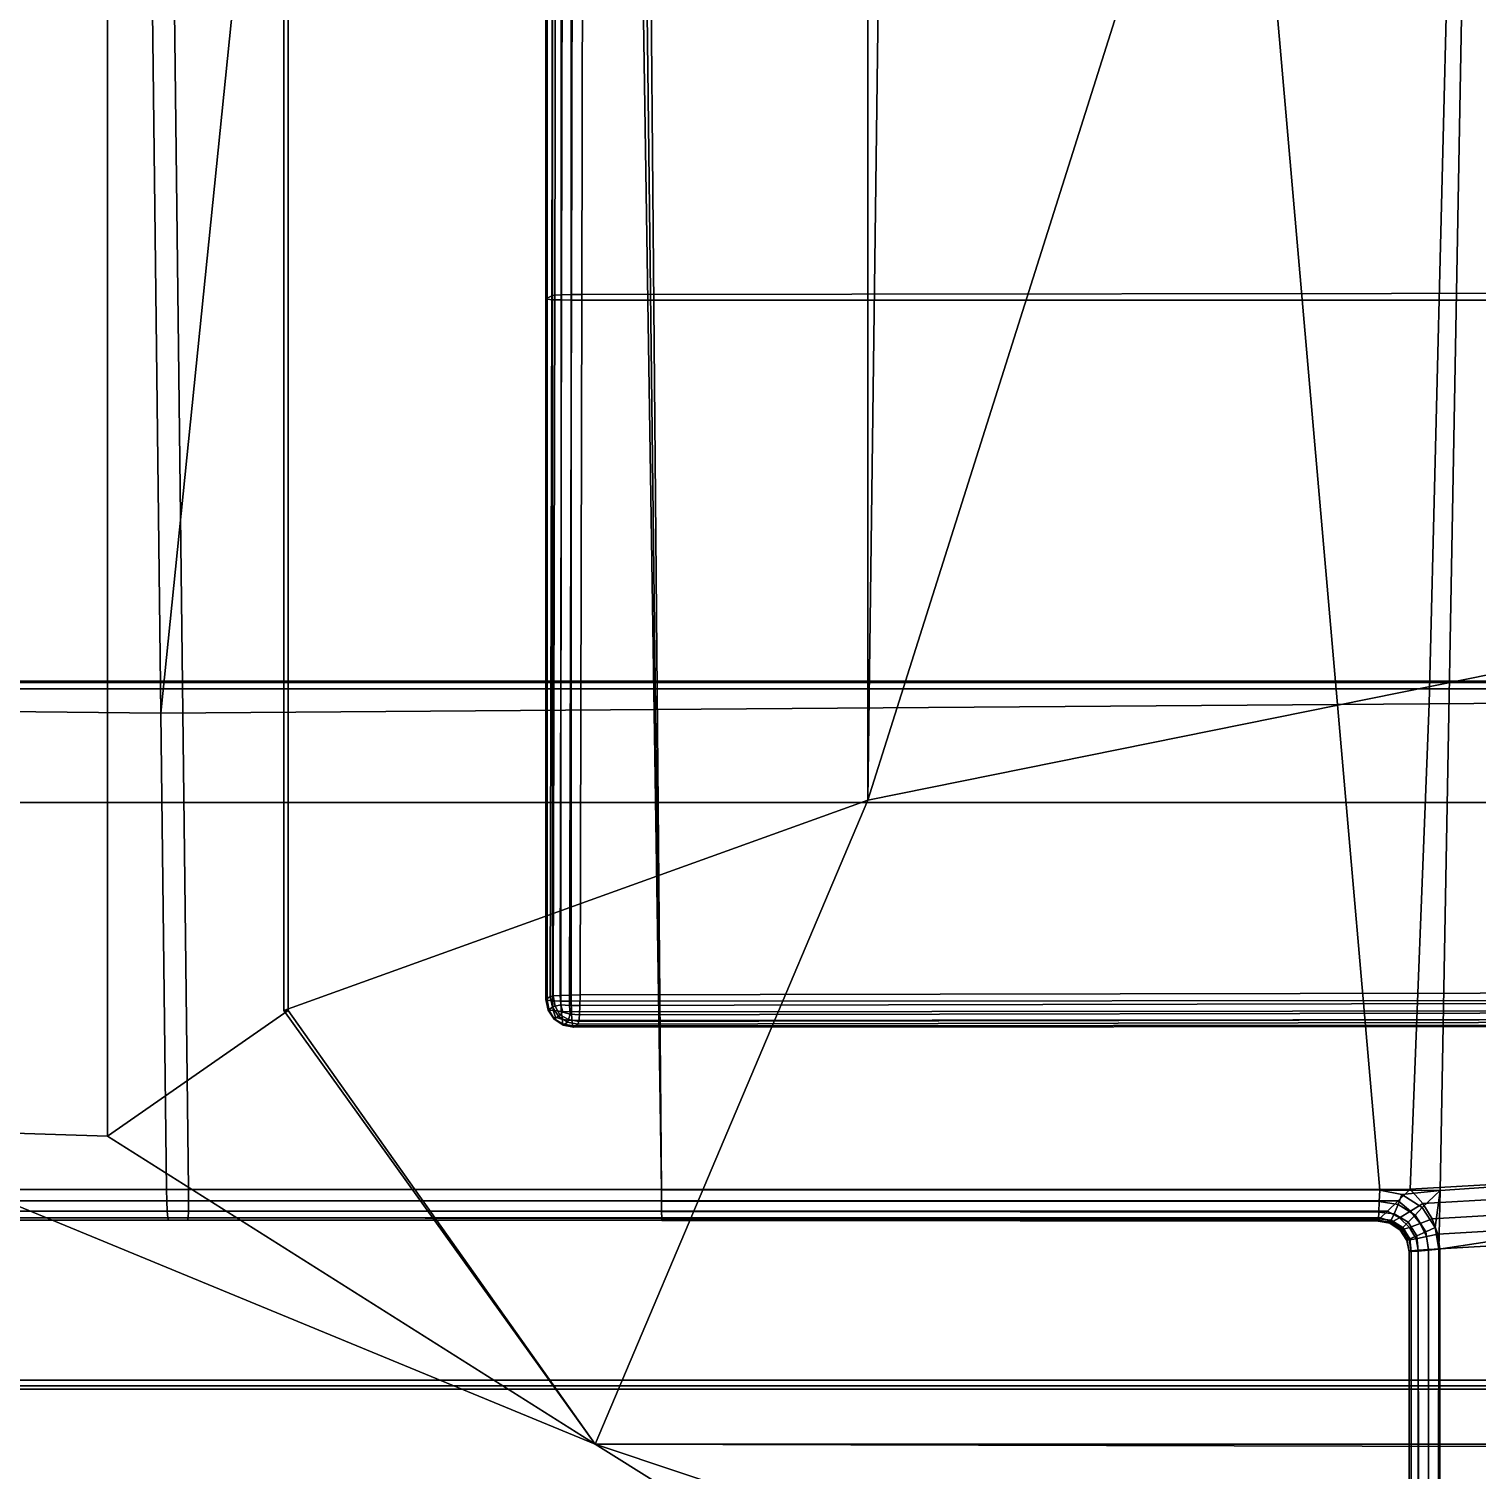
# Model space of a CAD drawing. Extents: x -11.8 to 11.8, y 0 to 23.8.
# Drawn here: x -9.526 to -7.173, y 4.435 to 6.776 of the extents above; entities that cross this region are included whole.
import ezdxf

# ---------------------------------------------------------------- set-up
doc = ezdxf.new("R2010")
doc.units = 0
doc.layers.add('SHP78CM5N_TRADECAD', color=251, linetype='CONTINUOUS')

msp = doc.modelspace()

# ---------------------------------------------------------------- linework, layer by layer
at = {"layer": 'SHP78CM5N_TRADECAD'}
for points in [[(-9.9558, 22.9691, 32.8948), (-9.3987, 22.9691, 33.0011), (-9.3987, 4.9775, 33.0011), (-9.8551, 4.992, 32.8836)], [(-9.1047, 21.874, 33.0011), (-9.1047, 5.1816, 33.0011), (-9.3987, 4.9775, 33.0011), (-9.3987, 22.9691, 33.0011)], [(-8.1631, 5.5233, 33.2927), (-9.1122, 5.1816, 33.0768), (-9.1122, 21.874, 33.0972), (-8.1631, 21.874, 33.1998)], [(-9.1122, 5.1816, 33.0768), (-9.1047, 5.1816, 33.0011), (-9.1047, 21.874, 33.0011), (-9.1122, 21.874, 33.0972)], [(-8.1631, 5.5233, 33.2927), (-8.1631, 21.874, 33.1998), (-7.9531, 21.664, 33.3153)], [(-6.5695, 10.5575, 33.7506), (-8.1631, 5.5233, 33.2927), (-7.9531, 21.664, 33.3153), (-7.1131, 20.669, 33.3321)], [(-6.9617, 19.8065, 33.2468), (-8.6272, 19.751, 32.9483), (-7.331, 4.8895, 33.0012), (-7.233, 4.8893, 33.0128)], [(-6.0853, 4.968, 33.29), (-5.6708, 19.8107, 33.2889), (-6.9617, 19.8065, 33.2468), (-7.233, 4.8893, 33.0128)], [(-9.4794, 19.7516, 33.7331), (-9.3116, 5.6646, 33.7334), (-9.82, 5.6699, 33.7016), (-9.9333, 19.7516, 33.6764)], [(-9.2668, 4.8909, 32.9434), (-9.4432, 19.7516, 32.9431), (-9.725, 19.7519, 32.9009), (-9.642, 4.8913, 32.9253)], [(-8.5923, 12.7274, 33.7181), (-9.3116, 5.6646, 33.7334), (-9.4794, 19.7516, 33.7331)], [(-8.7269, 19.7511, 32.9434), (-9.4432, 19.7516, 32.9431), (-9.2668, 4.8909, 32.9434), (-8.4984, 4.8901, 32.9434)], [(-8.4984, 4.8901, 32.9434), (-8.6272, 19.751, 32.9483), (-8.7269, 19.7511, 32.9434)], [(-8.6272, 19.751, 32.9483), (-8.4984, 4.8901, 32.9434), (-7.331, 4.8895, 33.0012)], [(10.8391, 12.2355, 0.0397), (-11.8433, 14.8549, 0.0397), (-11.8433, 4.581, 0.0397), (10.8391, 4.581, 0.0397)], [(-8.5078, 5.6704, 33.7364), (-8.5923, 12.7274, 33.7181), (-7.0757, 12.7506, 33.9371), (-7.2506, 5.6798, 33.8295)], [(-6.0912, 5.6884, 33.9154), (-7.2506, 5.6798, 33.8295), (-7.0757, 12.7506, 33.9371)], [(-9.3116, 5.6646, 33.7334), (-8.5923, 12.7274, 33.7181), (-8.5078, 5.6704, 33.7364)], [(-4.0898, 6.3462, 33.5354), (-8.1631, 5.5233, 33.2927), (-6.5695, 10.5575, 33.7506), (-1.3123, 11.1622, 34.2357)], [(-8.6851, 8.5281, 33.9287), (-8.686, 6.3376, 33.9008), (-8.6763, 6.3427, 33.7801), (-8.6726, 8.5313, 33.8083)], [(-8.6843, 6.3369, 33.9177), (-8.686, 6.3376, 33.9008), (-8.6851, 8.5281, 33.9287), (-8.6836, 8.5277, 33.9455)], [(-8.6756, 6.3362, 33.934), (-8.6843, 6.3369, 33.9177), (-8.6836, 8.5277, 33.9455), (-8.6752, 8.5273, 33.9618)], [(-8.6763, 6.3427, 33.7801), (-8.6718, 6.3434, 33.7641), (-8.6678, 8.5317, 33.7922), (-8.6726, 8.5313, 33.8083)], [(-8.6613, 6.3358, 33.9456), (-8.6756, 6.3362, 33.934), (-8.6752, 8.5273, 33.9618), (-8.6611, 8.527, 33.9734)], [(-8.6718, 6.3434, 33.7641), (-8.6605, 6.344, 33.75), (-8.6563, 8.5322, 33.7781), (-8.6678, 8.5317, 33.7922)], [(-8.6449, 6.3357, 33.9506), (-8.6613, 6.3358, 33.9456), (-8.6611, 8.527, 33.9734), (-8.6449, 8.527, 33.9783)], [(-8.6605, 6.344, 33.75), (-8.6445, 6.3445, 33.7417), (-8.6401, 8.5324, 33.7697), (-8.6563, 8.5322, 33.7781)], [(-6.8874, 6.3357, 34.1483), (-8.6449, 6.3357, 33.9506), (-8.6449, 8.527, 33.9783), (-6.8874, 8.5276, 34.1678)], [(-8.6445, 6.3445, 33.7417), (-8.6279, 6.3446, 33.7404), (-8.6233, 8.5325, 33.7684), (-8.6401, 8.5324, 33.7697)], [(-6.8686, 8.5349, 33.9576), (-8.6233, 8.5325, 33.7684), (-8.6279, 6.3446, 33.7404), (-6.8731, 6.3467, 33.938)], [(-8.686, 6.3376, 33.9008), (-8.686, 5.1992, 33.8865), (-8.6789, 5.2043, 33.8002), (-8.6763, 6.3427, 33.7801)], [(-8.686, 6.3376, 33.9008), (-8.6843, 6.3369, 33.9177), (-8.6841, 5.1981, 33.9042), (-8.686, 5.1992, 33.8865)], [(-8.6843, 6.3369, 33.9177), (-8.6756, 6.3362, 33.934), (-8.6756, 5.1972, 33.92), (-8.6841, 5.1981, 33.9042)], [(-8.6718, 6.3434, 33.7641), (-8.6763, 6.3427, 33.7801), (-8.6789, 5.2043, 33.8002), (-8.6741, 5.2053, 33.7836)], [(-8.6756, 6.3362, 33.934), (-8.6613, 6.3358, 33.9456), (-8.662, 5.1966, 33.9315), (-8.6756, 5.1972, 33.92)], [(-8.6605, 6.344, 33.75), (-8.6718, 6.3434, 33.7641), (-8.6741, 5.2053, 33.7836), (-8.6631, 5.2061, 33.7703)], [(-8.6445, 6.3445, 33.7417), (-8.6605, 6.344, 33.75), (-8.6631, 5.2061, 33.7703), (-8.6478, 5.2066, 33.7625)], [(-8.6613, 6.3358, 33.9456), (-8.6449, 6.3357, 33.9506), (-8.645, 5.1964, 33.9371), (-8.662, 5.1966, 33.9315)], [(-8.6279, 6.3446, 33.7404), (-8.6445, 6.3445, 33.7417), (-8.6478, 5.2066, 33.7625), (-8.6306, 5.2068, 33.7613)], [(-6.8874, 5.1976, 34.025), (-8.645, 5.1964, 33.9371), (-8.6449, 6.3357, 33.9506), (-6.8874, 6.3357, 34.1483)], [(-6.8731, 6.3467, 33.938), (-8.6279, 6.3446, 33.7404), (-8.6306, 5.2068, 33.7613), (-6.8753, 5.21, 33.8146)], [(-8.6063, 4.4771, 33.0601), (-8.1631, 5.5233, 33.2927), (-4.0898, 6.3462, 33.5354), (-4.2443, 4.4657, 33.1108)], [(-10.9122, 5.7163, 4.9527), (11.7095, 5.7163, 4.9527), (11.7095, 4.5661, 3.7945), (-11.8433, 4.5661, 3.7945)], [(-10.9122, 5.7143, 5.1084), (10.8391, 5.7144, 5.1122), (11.7095, 5.7163, 4.9527), (-10.9122, 5.7163, 4.9527)], [(10.8391, 5.704, 6.001), (10.8391, 5.7144, 5.1122), (-10.9122, 5.7143, 5.1084), (-10.9122, 5.704, 6.001)], [(10.8391, 5.5195, 6.3166), (10.8391, 5.704, 6.001), (-10.9122, 5.704, 6.001), (-10.9122, 5.5195, 6.3166)], [(-7.2815, 4.891, 33.7953), (-8.4985, 4.8909, 33.7336), (-8.5078, 5.6704, 33.7364), (-7.2506, 5.6798, 33.8295)], [(-6.0767, 4.9607, 33.8228), (-7.2815, 4.891, 33.7953), (-7.2506, 5.6798, 33.8295), (-6.0912, 5.6884, 33.9154)], [(-9.3116, 5.6646, 33.7334), (-9.3024, 4.8909, 33.7334), (-9.8138, 4.8909, 33.703), (-9.82, 5.6699, 33.7016)], [(-9.3024, 4.8909, 33.7334), (-9.3116, 5.6646, 33.7334), (-8.5078, 5.6704, 33.7364), (-8.4985, 4.8909, 33.7336)], [(10.8391, 3.9269, 6.3166), (10.8391, 5.5195, 6.3166), (-10.9122, 5.5195, 6.3166), (-10.9122, 3.9269, 6.3166)], [(-8.1631, 5.5233, 33.2927), (-8.6063, 4.4771, 33.0601), (-9.1122, 5.1816, 33.0768)], [(-8.686, 5.1992, 33.8865), (-8.6826, 5.182, 33.8864), (-8.6755, 5.1871, 33.8005), (-8.6789, 5.2043, 33.8002)], [(-8.6741, 5.2053, 33.7836), (-8.6789, 5.2043, 33.8002), (-8.6755, 5.1871, 33.8005), (-8.6708, 5.1884, 33.7843)], [(-8.662, 5.1907, 33.7718), (-8.6631, 5.2061, 33.7703), (-8.6741, 5.2053, 33.7836), (-8.6708, 5.1884, 33.7843)], [(-8.6477, 5.1896, 33.7653), (-8.6478, 5.2066, 33.7625), (-8.6631, 5.2061, 33.7703), (-8.662, 5.1907, 33.7718)], [(-8.6308, 5.1895, 33.7632), (-8.6306, 5.2068, 33.7613), (-8.6478, 5.2066, 33.7625), (-8.6477, 5.1896, 33.7653)], [(-8.6306, 5.2068, 33.7613), (-8.6308, 5.1895, 33.7632), (-6.8755, 5.1935, 33.816), (-6.8753, 5.21, 33.8146)], [(-8.6062, 4.4771, 33.0011), (-8.6062, 4.4771, 33.0011), (-9.3987, 4.9775, 33.0011), (-9.1047, 5.1816, 33.0011)], [(-8.6062, 4.4771, 33.0011), (-9.1047, 5.1816, 33.0011), (-9.1122, 5.1816, 33.0768), (-8.6063, 4.4771, 33.0601)], [(-8.6826, 5.182, 33.8864), (-8.686, 5.1992, 33.8865), (-8.6841, 5.1981, 33.9042), (-8.6807, 5.1813, 33.9038)], [(-8.6807, 5.1813, 33.9038), (-8.6841, 5.1981, 33.9042), (-8.6756, 5.1972, 33.92), (-8.6743, 5.182, 33.9185)], [(-8.6826, 5.182, 33.8864), (-8.6728, 5.1673, 33.8868), (-8.6658, 5.1724, 33.801), (-8.6755, 5.1871, 33.8005)], [(-8.6729, 5.1677, 33.9023), (-8.6728, 5.1673, 33.8868), (-8.6826, 5.182, 33.8864), (-8.6807, 5.1813, 33.9038)], [(-8.6703, 5.1706, 33.9147), (-8.6729, 5.1677, 33.9023), (-8.6807, 5.1813, 33.9038), (-8.6743, 5.182, 33.9185)], [(-8.6743, 5.182, 33.9185), (-8.6756, 5.1972, 33.92), (-8.662, 5.1966, 33.9315), (-8.6612, 5.1799, 33.9274)], [(-8.6708, 5.1884, 33.7843), (-8.6755, 5.1871, 33.8005), (-8.6658, 5.1724, 33.801), (-8.6633, 5.1746, 33.7861)], [(-8.6703, 5.1706, 33.9147), (-8.6743, 5.182, 33.9185), (-8.6612, 5.1799, 33.9274), (-8.6589, 5.1667, 33.919)], [(-8.6587, 5.1789, 33.7753), (-8.662, 5.1907, 33.7718), (-8.6708, 5.1884, 33.7843), (-8.6633, 5.1746, 33.7861)], [(-8.6587, 5.1789, 33.7753), (-8.6633, 5.1746, 33.7861), (-8.6495, 5.167, 33.7852), (-8.6468, 5.1755, 33.7724)], [(-8.662, 5.1966, 33.9315), (-8.645, 5.1964, 33.9371), (-8.6446, 5.1793, 33.9321), (-8.6612, 5.1799, 33.9274)], [(-8.6587, 5.1789, 33.7753), (-8.6468, 5.1755, 33.7724), (-8.6477, 5.1896, 33.7653), (-8.662, 5.1907, 33.7718)], [(-8.6612, 5.1799, 33.9274), (-8.6446, 5.1793, 33.9321), (-8.6437, 5.1653, 33.9211), (-8.6589, 5.1667, 33.919)], [(-8.6468, 5.1755, 33.7724), (-8.6315, 5.1744, 33.7717), (-8.6308, 5.1895, 33.7632), (-8.6477, 5.1896, 33.7653)], [(-8.6446, 5.1793, 33.9321), (-8.645, 5.1964, 33.9371), (-6.8874, 5.1976, 34.025), (-6.8872, 5.1811, 34.02)], [(-8.6437, 5.1653, 33.9211), (-8.6446, 5.1793, 33.9321), (-6.8872, 5.1811, 34.02), (-6.8867, 5.1666, 34.0085)], [(-8.6315, 5.1744, 33.7717), (-8.6326, 5.1637, 33.7855), (-6.877, 5.1667, 33.8386), (-6.8762, 5.1777, 33.8244)], [(-8.6308, 5.1895, 33.7632), (-8.6315, 5.1744, 33.7717), (-6.8762, 5.1777, 33.8244), (-6.8755, 5.1935, 33.816)], [(-8.6703, 5.1706, 33.9147), (-8.6589, 5.1667, 33.919), (-8.6593, 5.1599, 33.9045), (-8.6729, 5.1677, 33.9023)], [(-8.6593, 5.1599, 33.9045), (-8.6582, 5.1576, 33.8874), (-8.6728, 5.1673, 33.8868), (-8.6729, 5.1677, 33.9023)], [(-8.6728, 5.1673, 33.8868), (-8.6582, 5.1576, 33.8874), (-8.6512, 5.1627, 33.8016), (-8.6658, 5.1724, 33.801)], [(-8.6633, 5.1746, 33.7861), (-8.6658, 5.1724, 33.801), (-8.6512, 5.1627, 33.8016), (-8.6495, 5.167, 33.7852)], [(-8.6589, 5.1667, 33.919), (-8.6437, 5.1653, 33.9211), (-8.6425, 5.1565, 33.9057), (-8.6593, 5.1599, 33.9045)], [(-8.6425, 5.1565, 33.9057), (-8.641, 5.1542, 33.8882), (-8.6582, 5.1576, 33.8874), (-8.6593, 5.1599, 33.9045)], [(-8.6582, 5.1576, 33.8874), (-8.641, 5.1542, 33.8882), (-8.634, 5.1593, 33.8022), (-8.6512, 5.1627, 33.8016)], [(-8.6512, 5.1627, 33.8016), (-8.634, 5.1593, 33.8022), (-8.6326, 5.1637, 33.7855), (-8.6495, 5.167, 33.7852)], [(-8.6495, 5.167, 33.7852), (-8.6326, 5.1637, 33.7855), (-8.6315, 5.1744, 33.7717), (-8.6468, 5.1755, 33.7724)], [(-8.6425, 5.1565, 33.9057), (-8.6437, 5.1653, 33.9211), (-6.8867, 5.1666, 34.0085), (-6.8858, 5.1576, 33.9923)], [(-8.641, 5.1542, 33.8882), (-8.6425, 5.1565, 33.9057), (-6.8858, 5.1576, 33.9923), (-6.8849, 5.1555, 33.9753)], [(-6.878, 5.1626, 33.8546), (-8.634, 5.1593, 33.8022), (-8.641, 5.1542, 33.8882), (-6.8849, 5.1555, 33.9753)], [(-8.6326, 5.1637, 33.7855), (-8.634, 5.1593, 33.8022), (-6.878, 5.1626, 33.8546), (-6.877, 5.1667, 33.8386)], [(-9.8551, 4.992, 32.8836), (-8.6062, 4.4771, 33.0011), (-7.7263, 3.9269, 33.0011), (-10.9122, 3.9269, 29.8152)], [(-9.8551, 4.992, 32.8836), (-9.3987, 4.9775, 33.0011), (-8.6062, 4.4771, 33.0011)], [(-7.2353, 4.7936, 33.0106), (-7.2355, 4.3353, 32.9585), (-6.103, 4.3339, 33.2901), (-6.0853, 4.968, 33.29)], [(-7.233, 4.8893, 33.0128), (-7.2353, 4.7936, 33.0106), (-6.0853, 4.968, 33.29)], [(-7.2614, 4.868, 33.7944), (-7.2815, 4.891, 33.7953), (-6.0767, 4.9607, 33.8228), (-6.0763, 4.936, 33.8196)], [(-7.246, 4.8432, 33.7927), (-7.2614, 4.868, 33.7944), (-6.0763, 4.936, 33.8196), (-6.0763, 4.9112, 33.8164)], [(-7.2366, 4.8181, 33.7903), (-7.246, 4.8432, 33.7927), (-6.0763, 4.9112, 33.8164), (-6.0765, 4.8864, 33.813)], [(-9.8129, 4.8725, 33.6996), (-9.8138, 4.8909, 33.703), (-9.3024, 4.8909, 33.7334), (-9.302, 4.8725, 33.7299)], [(-9.8103, 4.8556, 33.6888), (-9.8129, 4.8725, 33.6996), (-9.302, 4.8725, 33.7299), (-9.3013, 4.8556, 33.7188)], [(-9.6427, 4.8729, 32.9288), (-9.645, 4.8559, 32.9397), (-9.267, 4.8556, 32.958), (-9.2667, 4.8725, 32.9469)], [(-9.642, 4.8913, 32.9253), (-9.6427, 4.8729, 32.9288), (-9.2667, 4.8725, 32.9469), (-9.2668, 4.8909, 32.9434)], [(-9.302, 4.8725, 33.7299), (-9.3024, 4.8909, 33.7334), (-8.4985, 4.8909, 33.7336), (-8.4983, 4.8725, 33.73)], [(-9.3013, 4.8556, 33.7188), (-9.302, 4.8725, 33.7299), (-8.4983, 4.8725, 33.73), (-8.4981, 4.8555, 33.7188)], [(-9.2667, 4.8725, 32.9469), (-9.267, 4.8556, 32.958), (-8.498, 4.8547, 32.958), (-8.4982, 4.8717, 32.9469)], [(-9.2668, 4.8909, 32.9434), (-9.2667, 4.8725, 32.9469), (-8.4982, 4.8717, 32.9469), (-8.4984, 4.8901, 32.9434)], [(-8.4983, 4.8725, 33.73), (-8.4985, 4.8909, 33.7336), (-7.2815, 4.891, 33.7953), (-7.301, 4.8722, 33.7901)], [(-8.4984, 4.8901, 32.9434), (-8.4982, 4.8717, 32.9469), (-7.332, 4.8711, 33.0045), (-7.331, 4.8895, 33.0012)], [(-8.4981, 4.8555, 33.7188), (-8.4983, 4.8725, 33.73), (-7.301, 4.8722, 33.7901), (-7.3184, 4.8554, 33.7776)], [(-8.4982, 4.8717, 32.9469), (-8.498, 4.8547, 32.958), (-7.3328, 4.8541, 33.0156), (-7.332, 4.8711, 33.0045)], [(-7.3014, 4.8665, 33.0075), (-7.332, 4.8711, 33.0045), (-7.3328, 4.8541, 33.0156), (-7.3078, 4.8513, 33.0175)], [(-7.2951, 4.8827, 33.0053), (-7.331, 4.8895, 33.0012), (-7.332, 4.8711, 33.0045), (-7.3014, 4.8665, 33.0075)], [(-7.233, 4.8893, 33.0128), (-7.331, 4.8895, 33.0012), (-7.2951, 4.8827, 33.0053)], [(-7.2989, 4.8446, 33.7776), (-7.3184, 4.8554, 33.7776), (-7.301, 4.8722, 33.7901), (-7.2811, 4.8556, 33.7897)], [(-7.2736, 4.8491, 33.0097), (-7.2624, 4.8613, 33.0088), (-7.2951, 4.8827, 33.0053), (-7.3014, 4.8665, 33.0075)], [(-7.301, 4.8722, 33.7901), (-7.2815, 4.891, 33.7953), (-7.2614, 4.868, 33.7944), (-7.2811, 4.8556, 33.7897)], [(-7.233, 4.8893, 33.0128), (-7.2951, 4.8827, 33.0053), (-7.2624, 4.8613, 33.0088)], [(-7.233, 4.8893, 33.0128), (-7.2624, 4.8613, 33.0088), (-7.2413, 4.8288, 33.0106)], [(-7.2353, 4.7936, 33.0106), (-7.233, 4.8893, 33.0128), (-7.2413, 4.8288, 33.0106)], [(-7.2335, 4.7942, 33.7874), (-7.2366, 4.8181, 33.7903), (-6.0765, 4.8864, 33.813), (-6.077, 4.8617, 33.8095)], [(-9.8066, 4.8445, 33.6722), (-9.8103, 4.8556, 33.6888), (-9.3013, 4.8556, 33.7188), (-9.3004, 4.8444, 33.7018)], [(-9.645, 4.8559, 32.9397), (-9.6486, 4.8448, 32.9562), (-9.2676, 4.8444, 32.975), (-9.267, 4.8556, 32.958)], [(-9.3004, 4.8444, 33.7018), (-9.3013, 4.8556, 33.7188), (-8.4981, 4.8555, 33.7188), (-8.4979, 4.8444, 33.7018)], [(-9.267, 4.8556, 32.958), (-9.2676, 4.8444, 32.975), (-8.4979, 4.8436, 32.975), (-8.498, 4.8547, 32.958)], [(-8.4979, 4.8444, 33.7018), (-8.4981, 4.8555, 33.7188), (-7.3184, 4.8554, 33.7776), (-7.3298, 4.8444, 33.7597)], [(-8.498, 4.8547, 32.958), (-8.4979, 4.8436, 32.975), (-7.3334, 4.8428, 33.0325), (-7.3328, 4.8541, 33.0156)], [(-7.3078, 4.8513, 33.0175), (-7.3328, 4.8541, 33.0156), (-7.3334, 4.8428, 33.0325), (-7.3125, 4.8406, 33.0337)], [(-7.3108, 4.8381, 33.76), (-7.3298, 4.8444, 33.7597), (-7.3184, 4.8554, 33.7776), (-7.2989, 4.8446, 33.7776)], [(-7.2851, 4.8375, 33.0186), (-7.3078, 4.8513, 33.0175), (-7.3125, 4.8406, 33.0337), (-7.2936, 4.829, 33.034)], [(-7.2851, 4.8375, 33.0186), (-7.2736, 4.8491, 33.0097), (-7.3014, 4.8665, 33.0075), (-7.3078, 4.8513, 33.0175)], [(-7.2827, 4.8292, 33.7766), (-7.2989, 4.8446, 33.7776), (-7.2811, 4.8556, 33.7897), (-7.2652, 4.8357, 33.7884)], [(-7.2851, 4.8375, 33.0186), (-7.2711, 4.8152, 33.0185), (-7.2561, 4.8219, 33.0105), (-7.2736, 4.8491, 33.0097)], [(-7.2811, 4.8556, 33.7897), (-7.2614, 4.868, 33.7944), (-7.246, 4.8432, 33.7927), (-7.2652, 4.8357, 33.7884)], [(-7.2561, 4.8219, 33.0105), (-7.2413, 4.8288, 33.0106), (-7.2624, 4.8613, 33.0088), (-7.2736, 4.8491, 33.0097)], [(-6.077, 4.8617, 33.8095), (-6.0909, 4.3336, 33.7346), (-7.2335, 4.335, 33.7345), (-7.2335, 4.7942, 33.7874)], [(-9.8026, 4.841, 33.6543), (-9.8066, 4.8445, 33.6722), (-9.3004, 4.8444, 33.7018), (-9.2995, 4.8409, 33.6834)], [(-9.8026, 4.841, 33.6543), (-9.2995, 4.8409, 33.6834), (-9.2684, 4.8409, 32.9933), (-9.6525, 4.8413, 32.9742)], [(-9.6486, 4.8448, 32.9562), (-9.6525, 4.8413, 32.9742), (-9.2684, 4.8409, 32.9933), (-9.2676, 4.8444, 32.975)], [(-9.2995, 4.8409, 33.6834), (-9.3004, 4.8444, 33.7018), (-8.4979, 4.8444, 33.7018), (-8.4979, 4.8409, 33.6834)], [(-9.2995, 4.8409, 33.6834), (-8.4979, 4.8409, 33.6834), (-8.4978, 4.8401, 32.9934), (-9.2684, 4.8409, 32.9933)], [(-9.2676, 4.8444, 32.975), (-9.2684, 4.8409, 32.9933), (-8.4978, 4.8401, 32.9934), (-8.4979, 4.8436, 32.975)], [(-8.4979, 4.8409, 33.6834), (-8.4979, 4.8444, 33.7018), (-7.3298, 4.8444, 33.7597), (-7.3335, 4.8409, 33.7406)], [(-8.4979, 4.8436, 32.975), (-8.4978, 4.8401, 32.9934), (-7.3335, 4.8393, 33.0508), (-7.3334, 4.8428, 33.0325)], [(-8.4979, 4.8409, 33.6834), (-7.3335, 4.8409, 33.7406), (-7.3335, 4.8393, 33.0508), (-8.4978, 4.8401, 32.9934)], [(-7.315, 4.8374, 33.7411), (-7.3335, 4.8409, 33.7406), (-7.3298, 4.8444, 33.7597), (-7.3108, 4.8381, 33.76)], [(-7.3334, 4.8428, 33.0325), (-7.3335, 4.8393, 33.0508), (-7.315, 4.8358, 33.0513), (-7.3125, 4.8406, 33.0337)], [(-7.3335, 4.8409, 33.7406), (-7.315, 4.8374, 33.7411), (-7.315, 4.8358, 33.0513), (-7.3335, 4.8393, 33.0508)], [(-7.3125, 4.8406, 33.0337), (-7.315, 4.8358, 33.0513), (-7.2981, 4.8247, 33.0509), (-7.2936, 4.829, 33.034)], [(-7.2942, 4.8257, 33.7593), (-7.298, 4.8263, 33.7406), (-7.315, 4.8374, 33.7411), (-7.3108, 4.8381, 33.76)], [(-7.315, 4.8374, 33.7411), (-7.298, 4.8263, 33.7406), (-7.2981, 4.8247, 33.0509), (-7.315, 4.8358, 33.0513)], [(-7.2827, 4.8292, 33.7766), (-7.2942, 4.8257, 33.7593), (-7.3108, 4.8381, 33.76), (-7.2989, 4.8446, 33.7776)], [(-7.2936, 4.829, 33.034), (-7.2981, 4.8247, 33.0509), (-7.287, 4.8078, 33.0495), (-7.2821, 4.8103, 33.0332)], [(-7.298, 4.8263, 33.7406), (-7.287, 4.8093, 33.7391), (-7.287, 4.8078, 33.0495), (-7.2981, 4.8247, 33.0509)], [(-7.2834, 4.8089, 33.7576), (-7.287, 4.8093, 33.7391), (-7.298, 4.8263, 33.7406), (-7.2942, 4.8257, 33.7593)], [(-7.2827, 4.8292, 33.7766), (-7.2722, 4.8107, 33.7749), (-7.2834, 4.8089, 33.7576), (-7.2942, 4.8257, 33.7593)], [(-7.2851, 4.8375, 33.0186), (-7.2936, 4.829, 33.034), (-7.2821, 4.8103, 33.0332), (-7.2711, 4.8152, 33.0185)], [(-7.2827, 4.8292, 33.7766), (-7.2652, 4.8357, 33.7884), (-7.2551, 4.8142, 33.7864), (-7.2722, 4.8107, 33.7749)], [(-7.2652, 4.8357, 33.7884), (-7.246, 4.8432, 33.7927), (-7.2366, 4.8181, 33.7903), (-7.2551, 4.8142, 33.7864)], [(-7.2517, 4.7922, 33.0098), (-7.2353, 4.7936, 33.0106), (-7.2413, 4.8288, 33.0106), (-7.2561, 4.8219, 33.0105)], [(-7.287, 4.8078, 33.0495), (-7.2835, 4.7893, 33.0477), (-7.2799, 4.7897, 33.0316), (-7.2821, 4.8103, 33.0332)], [(-7.2799, 4.7912, 33.7554), (-7.2835, 4.7908, 33.737), (-7.287, 4.8093, 33.7391), (-7.2834, 4.8089, 33.7576)], [(-7.287, 4.8093, 33.7391), (-7.2835, 4.7908, 33.737), (-7.2835, 4.7893, 33.0477), (-7.287, 4.8078, 33.0495)], [(-7.2722, 4.8107, 33.7749), (-7.2687, 4.792, 33.7725), (-7.2799, 4.7912, 33.7554), (-7.2834, 4.8089, 33.7576)], [(-7.2821, 4.8103, 33.0332), (-7.2799, 4.7897, 33.0316), (-7.2685, 4.7907, 33.0172), (-7.2711, 4.8152, 33.0185)], [(-7.2551, 4.8142, 33.7864), (-7.2517, 4.7931, 33.7838), (-7.2687, 4.792, 33.7725), (-7.2722, 4.8107, 33.7749)], [(-7.2711, 4.8152, 33.0185), (-7.2685, 4.7907, 33.0172), (-7.2517, 4.7922, 33.0098), (-7.2561, 4.8219, 33.0105)], [(-7.2366, 4.8181, 33.7903), (-7.2335, 4.7942, 33.7874), (-7.2517, 4.7931, 33.7838), (-7.2551, 4.8142, 33.7864)], [(-7.2835, 4.7908, 33.737), (-7.2799, 4.7912, 33.7554), (-7.28, 4.3351, 33.7028), (-7.2835, 4.3351, 33.6843)], [(-7.2835, 4.7908, 33.737), (-7.2835, 4.3351, 33.6843), (-7.2834, 4.3354, 32.9947), (-7.2835, 4.7893, 33.0477)], [(-7.2799, 4.7897, 33.0316), (-7.2835, 4.7893, 33.0477), (-7.2834, 4.3354, 32.9947), (-7.2799, 4.3354, 32.9787)], [(-7.2799, 4.7912, 33.7554), (-7.2687, 4.792, 33.7725), (-7.2688, 4.3351, 33.7198), (-7.28, 4.3351, 33.7028)], [(-7.2685, 4.7907, 33.0172), (-7.2799, 4.7897, 33.0316), (-7.2799, 4.3354, 32.9787), (-7.2684, 4.3354, 32.9646)], [(-7.2687, 4.792, 33.7725), (-7.2517, 4.7931, 33.7838), (-7.2519, 4.3351, 33.731), (-7.2688, 4.3351, 33.7198)], [(-7.2517, 4.7922, 33.0098), (-7.2685, 4.7907, 33.0172), (-7.2684, 4.3354, 32.9646), (-7.2517, 4.3353, 32.9575)], [(-7.2517, 4.7931, 33.7838), (-7.2335, 4.7942, 33.7874), (-7.2335, 4.335, 33.7345), (-7.2519, 4.3351, 33.731)], [(-7.2353, 4.7936, 33.0106), (-7.2517, 4.7922, 33.0098), (-7.2517, 4.3353, 32.9575), (-7.2355, 4.3353, 32.9585)], [(-11.8433, 4.581, 0.0397), (-11.8433, 3.9787, 0.0397), (11.8221, 3.9787, 0.0397), (10.8391, 4.581, 0.0397)], [(-11.8433, 4.5719, 3.3044), (-11.8433, 4.5661, 3.7945), (11.7095, 4.5661, 3.7945), (11.7095, 4.5719, 3.3044)], [(-11.8433, 3.9787, 3.3044), (-11.8433, 4.5719, 3.3044), (11.7095, 4.5719, 3.3044), (11.8221, 3.9787, 3.3044)], [(-4.2443, 4.4657, 33.1108), (-4.1762, 4.4771, 33.0011), (-8.6062, 4.4771, 33.0011), (-8.6063, 4.4771, 33.0601)], [(-8.6062, 4.4771, 33.0011), (-7.7368, 4.1863, 33.0011), (-7.7263, 3.9269, 33.0011)], [(-4.1762, 4.4771, 33.0011), (-7.7368, 4.1863, 33.0011), (-8.6062, 4.4771, 33.0011)], [(-7.7263, 3.9269, 33.0011), (-7.7368, 4.1863, 33.0011), (-4.1762, 4.4771, 33.0011)], [(0.0053, 3.9269, 33.0011), (-7.7263, 3.9269, 33.0011), (-4.1762, 4.4771, 33.0011), (0.0053, 4.4771, 33.0011)]]:
    msp.add_3dface(points, dxfattribs=at)

doc.saveas('drawing.dxf')
